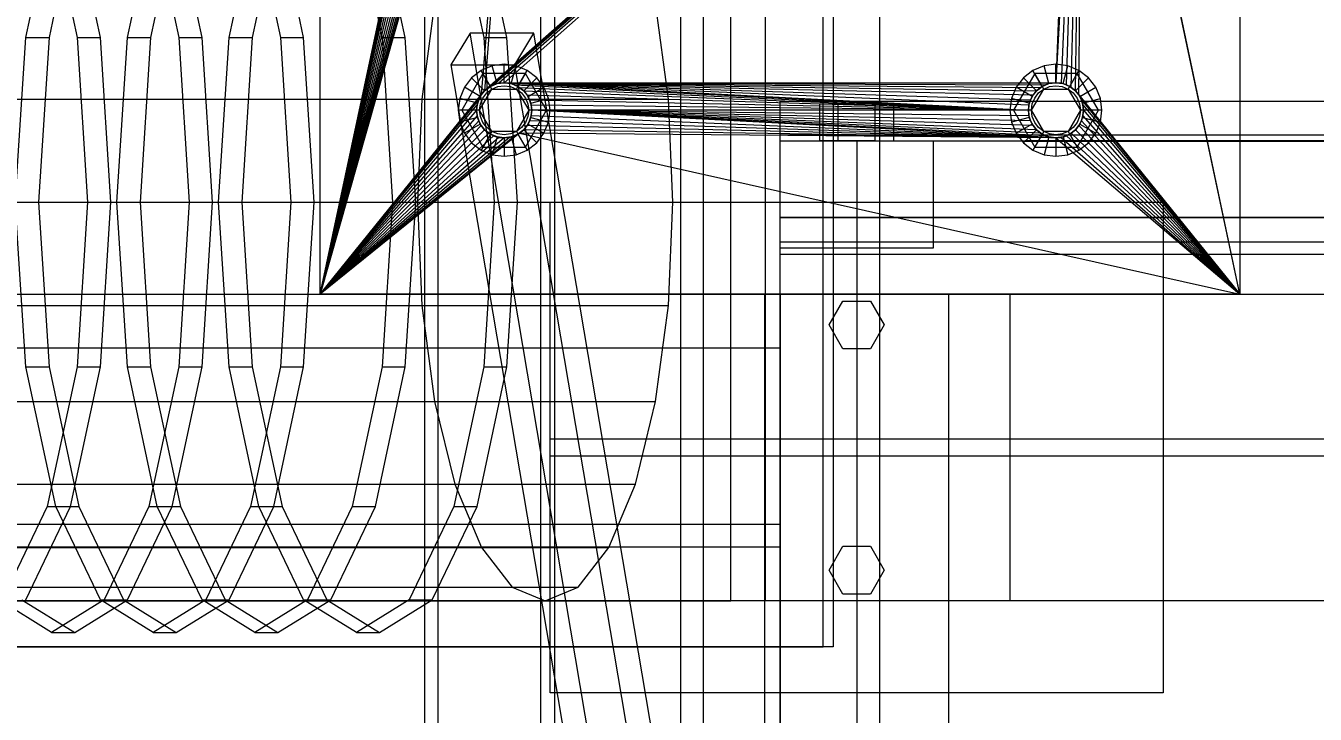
# Model space of a CAD drawing. Header units: millimetres. Extents: x -191664 to 191490, y -197311 to 10263.
# Drawn here: x 10323.5 to 10744.1, y -17537 to -17312.4 of the extents above; entities that cross this region are included whole.
import ezdxf

# ---------------------------------------------------------------- set-up
doc = ezdxf.new("R2010")
doc.units = ezdxf.units.MM
for name, color, linetype, lineweight in [('COTAS_O', 1, 'Continuous', 0), ('superior_C01', 7, 'Continuous', 0), ('superior_mezcladora', 7, 'Continuous', 0)]:
    doc.layers.add(name, color=color, linetype=linetype, lineweight=lineweight)
doc.dimstyles.new('PLANTA_100', dxfattribs={"dimtxt": 250, "dimasz": 150, "dimexe": 150, "dimexo": 80, "dimgap": 100, "dimtad": 1, "dimtih": 1, "dimtoh": 1, "dimdec": 1, "dimdsep": 46, "dimcen": 0.09, "dimclrd": 1, "dimclre": 1, "dimclrt": 1, "dimadec": 0, "dimazin": 0, "dimtfac": 1, "dimtdec": 4, "dimtofl": 0, "dimtmove": 0, "dimatfit": 3, "dimfxl": 1, "dimtolj": 1, "dimtzin": 0, "dimarcsym": 0})

# ---------------------------------------------------------------- blocks, each defined once
blk = doc.blocks.new('*D34')
at = {"layer": 'COTAS_O', "color": 1, "lineweight": -2, "transparency": 16777216}
for p, q in [((10649.53, -17350), (11519.53, -17350)), ((11369.53, -18500), (11369.53, -17500)), ((10649.53, -18650), (11519.53, -18650))]:
    blk.add_line(p, q, dxfattribs=at)
at = {"layer": 'COTAS_O', "color": 1, "transparency": 16777216}
for points in [[(11344.53, -17500), (11394.53, -17500), (11369.53, -17350)], [(11344.53, -18500), (11394.53, -18500), (11369.53, -18650)]]:
    blk.add_solid(points, dxfattribs=at)
at = {"layer": 'Defpoints', "color": 0, "transparency": 16777216}
for p in [(10569.53, -17350), (11369.53, -17350), (10569.53, -18650)]:
    blk.add_point(p, dxfattribs=at)

msp = doc.modelspace()

# ---------------------------------------------------------------- linework, layer by layer
at = {"layer": 'superior_C01', "color": 139, "true_color": 0x354b57}
for p, q in [((10583.61, -17515), (10583.61, -17225)), ((10586.81, -17225), (10586.81, -17515)), ((10453.54, -17240), (10453.54, -17585)), ((10458.02, -17585), (10458.02, -17240)), ((10491.44, -17585), (10491.44, -17240)), ((10495.92, -17240), (10495.92, -17585)), ((10553.46, -17500), (10553.46, -17240)), ((10564.66, -17240), (10564.66, -17500)), ((10468.38, -17314.86), (10462.16, -17325.14)), ((10489.23, -17314.86), (10468.38, -17314.86)), ((10510.65, -17564.86), (10468.38, -17314.86)), ((10483, -17325.14), (10489.23, -17314.86)), ((10531.49, -17564.86), (10489.23, -17314.86)), ((10462.16, -17325.14), (10483, -17325.14)), ((10462.16, -17325.14), (10504.42, -17575.14)), ((10525.26, -17575.14), (10483, -17325.14)), ((10060.83, -17500), (10553.46, -17500)), ((10564.66, -17500), (10072.04, -17500)), ((10564.66, -17500), (10553.46, -17500)), ((9863.62, -17515), (10583.61, -17515)), ((10586.81, -17515), (9866.82, -17515)), ((10586.81, -17515), (10583.61, -17515))]:
    msp.add_line(p, q, dxfattribs=at)
at = {"layer": 'superior_C01', "color": 147, "true_color": 0x1f7180}
for p, q in [((10323.46, -17316.27), (10333.21, -17270.72)), ((10330.47, -17270.72), (10340.21, -17316.27)), ((10340.79, -17270.72), (10331.04, -17316.27)), ((10347.79, -17316.27), (10338.04, -17270.72)), ((10356.62, -17316.27), (10366.37, -17270.72)), ((10363.62, -17270.72), (10373.37, -17316.27)), ((10373.94, -17270.72), (10364.2, -17316.27)), ((10380.95, -17316.27), (10371.2, -17270.72)), ((10389.78, -17316.27), (10399.52, -17270.72)), ((10396.78, -17270.72), (10406.52, -17316.27)), ((10407.1, -17270.72), (10397.36, -17316.27)), ((10414.1, -17316.27), (10404.36, -17270.72)), ((10429.94, -17270.72), (10439.68, -17316.27)), ((10447.26, -17316.27), (10437.52, -17270.72)), ((10463.1, -17270.72), (10472.84, -17316.27)), ((10480.42, -17316.27), (10470.67, -17270.72)), ((10456.84, -17305), (10452.68, -17336.35)), ((10533.09, -17336.35), (10528.93, -17305)), ((10320.04, -17370), (10323.46, -17316.27)), ((10323.46, -17316.27), (10331.04, -17316.27)), ((10331.04, -17316.27), (10327.62, -17370)), ((10340.21, -17316.27), (10343.63, -17370)), ((10340.21, -17316.27), (10347.79, -17316.27)), ((10351.21, -17370), (10347.79, -17316.27)), ((10353.2, -17370), (10356.62, -17316.27)), ((10356.62, -17316.27), (10364.2, -17316.27)), ((10364.2, -17316.27), (10360.78, -17370)), ((10373.37, -17316.27), (10376.79, -17370)), ((10373.37, -17316.27), (10380.95, -17316.27)), ((10384.37, -17370), (10380.95, -17316.27)), ((10386.36, -17370), (10389.78, -17316.27)), ((10389.78, -17316.27), (10397.36, -17316.27)), ((10397.36, -17316.27), (10393.94, -17370)), ((10406.52, -17316.27), (10409.95, -17370)), ((10406.52, -17316.27), (10414.1, -17316.27)), ((10417.53, -17370), (10414.1, -17316.27)), ((10439.68, -17316.27), (10443.1, -17370)), ((10439.68, -17316.27), (10447.26, -17316.27)), ((10450.68, -17370), (10447.26, -17316.27)), ((10472.84, -17316.27), (10476.26, -17370)), ((10472.84, -17316.27), (10480.42, -17316.27)), ((10483.84, -17370), (10480.42, -17316.27)), ((9997.95, -17336.35), (10452.68, -17336.35)), ((10078.36, -17336.35), (10533.09, -17336.35)), ((10452.68, -17336.35), (10451.26, -17370)), ((10534.51, -17370), (10533.09, -17336.35)), ((9996.53, -17370), (10451.26, -17370)), ((10079.78, -17370), (10534.51, -17370)), ((10323.46, -17423.73), (10320.04, -17370)), ((10320.04, -17370), (10327.62, -17370)), ((10327.62, -17370), (10331.04, -17423.73)), ((10343.63, -17370), (10340.21, -17423.73)), ((10343.63, -17370), (10351.21, -17370)), ((10347.79, -17423.73), (10351.21, -17370)), ((10356.62, -17423.73), (10353.2, -17370)), ((10353.2, -17370), (10360.78, -17370)), ((10360.78, -17370), (10364.2, -17423.73)), ((10376.79, -17370), (10373.37, -17423.73)), ((10376.79, -17370), (10384.37, -17370)), ((10380.95, -17423.73), (10384.37, -17370)), ((10389.78, -17423.73), (10386.36, -17370)), ((10386.36, -17370), (10393.94, -17370)), ((10393.94, -17370), (10397.36, -17423.73)), ((10409.95, -17370), (10406.52, -17423.73)), ((10409.95, -17370), (10417.53, -17370)), ((10414.1, -17423.73), (10417.53, -17370)), ((10443.1, -17370), (10439.68, -17423.73)), ((10443.1, -17370), (10450.68, -17370)), ((10447.26, -17423.73), (10450.68, -17370)), ((10451.26, -17370), (10452.68, -17403.65)), ((10476.26, -17370), (10472.84, -17423.73)), ((10476.26, -17370), (10483.84, -17370)), ((10480.42, -17423.73), (10483.84, -17370)), ((10533.09, -17403.65), (10534.51, -17370)), ((9997.95, -17403.65), (10452.68, -17403.65)), ((10078.36, -17403.65), (10533.09, -17403.65)), ((10452.68, -17403.65), (10456.84, -17435)), ((10528.93, -17435), (10533.09, -17403.65)), ((10333.21, -17469.28), (10323.46, -17423.73)), ((10323.46, -17423.73), (10331.04, -17423.73)), ((10340.21, -17423.73), (10330.47, -17469.28)), ((10331.04, -17423.73), (10340.79, -17469.28)), ((10338.04, -17469.28), (10347.79, -17423.73)), ((10340.21, -17423.73), (10347.79, -17423.73)), ((10366.37, -17469.28), (10356.62, -17423.73)), ((10356.62, -17423.73), (10364.2, -17423.73)), ((10373.37, -17423.73), (10363.62, -17469.28)), ((10364.2, -17423.73), (10373.94, -17469.28)), ((10371.2, -17469.28), (10380.95, -17423.73)), ((10373.37, -17423.73), (10380.95, -17423.73)), ((10399.52, -17469.28), (10389.78, -17423.73)), ((10389.78, -17423.73), (10397.36, -17423.73)), ((10406.52, -17423.73), (10396.78, -17469.28)), ((10397.36, -17423.73), (10407.1, -17469.28)), ((10404.36, -17469.28), (10414.1, -17423.73)), ((10406.52, -17423.73), (10414.1, -17423.73)), ((10439.68, -17423.73), (10429.94, -17469.28)), ((10437.52, -17469.28), (10447.26, -17423.73)), ((10439.68, -17423.73), (10447.26, -17423.73)), ((10472.84, -17423.73), (10463.1, -17469.28)), ((10470.67, -17469.28), (10480.42, -17423.73)), ((10472.84, -17423.73), (10480.42, -17423.73)), ((10002.11, -17435), (10456.84, -17435)), ((10074.2, -17435), (10528.93, -17435)), ((10456.84, -17435), (10463.46, -17461.92)), ((10522.32, -17461.92), (10528.93, -17435)), ((10008.72, -17461.92), (10463.46, -17461.92)), ((10067.59, -17461.92), (10522.32, -17461.92)), ((10463.46, -17461.92), (10472.08, -17482.58)), ((10513.7, -17482.58), (10522.32, -17461.92)), ((10330.47, -17469.28), (10315.88, -17499.71)), ((10323.46, -17499.71), (10338.04, -17469.28)), ((10330.47, -17469.28), (10338.04, -17469.28)), ((10347.79, -17499.71), (10333.21, -17469.28)), ((10333.21, -17469.28), (10340.79, -17469.28)), ((10340.79, -17469.28), (10355.37, -17499.71)), ((10363.62, -17469.28), (10349.04, -17499.71)), ((10356.62, -17499.71), (10371.2, -17469.28)), ((10363.62, -17469.28), (10371.2, -17469.28)), ((10380.95, -17499.71), (10366.37, -17469.28)), ((10366.37, -17469.28), (10373.94, -17469.28)), ((10373.94, -17469.28), (10388.53, -17499.71)), ((10396.78, -17469.28), (10382.2, -17499.71)), ((10389.78, -17499.71), (10404.36, -17469.28)), ((10396.78, -17469.28), (10404.36, -17469.28)), ((10414.11, -17499.71), (10399.52, -17469.28)), ((10399.52, -17469.28), (10407.1, -17469.28)), ((10407.1, -17469.28), (10421.69, -17499.71)), ((10429.94, -17469.28), (10415.35, -17499.71)), ((10422.93, -17499.71), (10437.52, -17469.28)), ((10429.94, -17469.28), (10437.52, -17469.28)), ((10463.1, -17469.28), (10448.51, -17499.71)), ((10456.09, -17499.71), (10470.67, -17469.28)), ((10463.1, -17469.28), (10470.67, -17469.28)), ((10017.34, -17482.58), (10472.08, -17482.58)), ((10058.97, -17482.58), (10513.7, -17482.58)), ((10472.08, -17482.58), (10482.11, -17495.57)), ((10503.66, -17495.57), (10513.7, -17482.58)), ((10027.38, -17495.57), (10482.11, -17495.57)), ((10048.93, -17495.57), (10503.66, -17495.57)), ((10482.11, -17495.57), (10492.89, -17500)), ((10492.89, -17500), (10503.66, -17495.57)), ((10038.16, -17500), (10492.89, -17500)), ((10331.84, -17510.4), (10314.63, -17499.71)), ((10322.21, -17499.71), (10339.42, -17510.4)), ((10349.04, -17499.71), (10331.84, -17510.4)), ((10339.42, -17510.4), (10356.62, -17499.71)), ((10364.99, -17510.4), (10347.79, -17499.71)), ((10347.79, -17499.71), (10355.37, -17499.71)), ((10349.04, -17499.71), (10356.62, -17499.71)), ((10355.37, -17499.71), (10372.57, -17510.4)), ((10382.2, -17499.71), (10364.99, -17510.4)), ((10372.57, -17510.4), (10389.78, -17499.71)), ((10398.15, -17510.4), (10380.95, -17499.71)), ((10380.95, -17499.71), (10388.53, -17499.71)), ((10382.2, -17499.71), (10389.78, -17499.71)), ((10388.53, -17499.71), (10405.73, -17510.4)), ((10415.35, -17499.71), (10398.15, -17510.4)), ((10405.73, -17510.4), (10422.93, -17499.71)), ((10431.31, -17510.4), (10414.11, -17499.71)), ((10414.11, -17499.71), (10421.69, -17499.71)), ((10415.35, -17499.71), (10422.93, -17499.71)), ((10421.69, -17499.71), (10438.89, -17510.4)), ((10448.51, -17499.71), (10431.31, -17510.4)), ((10438.89, -17510.4), (10456.09, -17499.71)), ((10448.51, -17499.71), (10456.09, -17499.71)), ((10331.84, -17510.4), (10339.42, -17510.4)), ((10364.99, -17510.4), (10372.57, -17510.4)), ((10398.15, -17510.4), (10405.73, -17510.4)), ((10431.31, -17510.4), (10438.89, -17510.4))]:
    msp.add_line(p, q, dxfattribs=at)
at = {"layer": 'superior_mezcladora', "color": 252, "true_color": 0x82929a}
for p, q in [((10419.53, -17400), (10419.53, -17100)), ((10719.53, -17100), (10719.53, -17400)), ((10719.53, -17400), (10668.36, -17158.24)), ((10419.53, -17400), (10470.53, -17160)), ((10470.7, -17161.76), (10419.53, -17400)), ((10668.53, -17160), (10659.53, -17331)), ((10668.36, -17161.76), (10659.53, -17331)), ((10668.53, -17160), (10661.28, -17331.17)), ((10662.97, -17331.69), (10668.53, -17160)), ((10664.53, -17332.52), (10668.53, -17160)), ((10665.89, -17333.64), (10668.53, -17160)), ((10667.01, -17335), (10668.53, -17160)), ((10719.53, -17400), (10668.53, -17160)), ((10471.21, -17163.44), (10419.53, -17400)), ((10472.05, -17165), (10419.53, -17400)), ((10473.16, -17166.36), (10419.53, -17400)), ((10485.89, -17166.36), (10419.53, -17400)), ((10485.89, -17166.36), (10472.05, -17335)), ((10485.89, -17166.36), (10473.16, -17333.64)), ((10665.89, -17166.36), (10473.16, -17333.64)), ((10665.89, -17166.36), (10474.53, -17332.52)), ((10665.89, -17166.36), (10476.08, -17331.69)), ((10665.89, -17166.36), (10477.77, -17331.17)), ((10665.89, -17166.36), (10479.53, -17331)), ((10667.84, -17163.44), (10659.53, -17331)), ((10667.01, -17165), (10659.53, -17331)), ((10665.89, -17166.36), (10659.53, -17331)), ((10474.53, -17167.48), (10419.53, -17400)), ((10484.53, -17167.48), (10419.53, -17400)), ((10476.08, -17168.31), (10419.53, -17400)), ((10482.97, -17168.31), (10419.53, -17400)), ((10477.77, -17168.83), (10419.53, -17400)), ((10481.28, -17168.83), (10419.53, -17400)), ((10479.53, -17169), (10419.53, -17400)), ((10664.53, -17167.48), (10473.16, -17333.64)), ((10662.97, -17168.31), (10473.16, -17333.64)), ((10661.28, -17168.83), (10473.16, -17333.64)), ((10659.53, -17169), (10473.16, -17333.64)), ((10419.53, -17400), (10472.05, -17335)), ((10472.05, -17335), (10471.21, -17336.56)), ((10473.16, -17333.64), (10472.05, -17335)), ((10474.53, -17332.52), (10473.16, -17333.64)), ((10476.08, -17331.69), (10474.53, -17332.52)), ((10477.77, -17331.17), (10476.08, -17331.69)), ((10479.53, -17331), (10477.77, -17331.17)), ((10481.28, -17331.17), (10479.53, -17331)), ((10479.53, -17331), (10650.53, -17340)), ((10479.53, -17331), (10650.7, -17338.24)), ((10479.53, -17331), (10651.21, -17336.56)), ((10479.53, -17331), (10652.05, -17335)), ((10479.53, -17331), (10653.16, -17333.64)), ((10479.53, -17331), (10654.53, -17332.52)), ((10479.53, -17331), (10656.08, -17331.69)), ((10479.53, -17331), (10657.77, -17331.17)), ((10479.53, -17331), (10659.53, -17331)), ((10482.97, -17331.69), (10481.28, -17331.17)), ((10481.28, -17331.17), (10650.53, -17340)), ((10484.53, -17332.52), (10482.97, -17331.69)), ((10482.97, -17331.69), (10650.53, -17340)), ((10485.89, -17333.64), (10484.53, -17332.52)), ((10484.53, -17332.52), (10650.53, -17340)), ((10487.01, -17335), (10485.89, -17333.64)), ((10485.89, -17333.64), (10650.53, -17340)), ((10487.84, -17336.56), (10487.01, -17335)), ((10487.01, -17335), (10650.53, -17340)), ((10652.05, -17335), (10651.21, -17336.56)), ((10653.16, -17333.64), (10652.05, -17335)), ((10654.53, -17332.52), (10653.16, -17333.64)), ((10656.08, -17331.69), (10654.53, -17332.52)), ((10657.77, -17331.17), (10656.08, -17331.69)), ((10659.53, -17331), (10657.77, -17331.17)), ((10661.28, -17331.17), (10659.53, -17331)), ((10662.97, -17331.69), (10661.28, -17331.17)), ((10664.53, -17332.52), (10662.97, -17331.69)), ((10665.89, -17333.64), (10664.53, -17332.52)), ((10667.01, -17335), (10665.89, -17333.64)), ((10667.84, -17336.56), (10667.01, -17335)), ((10667.01, -17335), (10719.53, -17400)), ((10419.53, -17400), (10471.21, -17336.56)), ((10419.53, -17400), (10470.7, -17338.24)), ((10470.7, -17338.24), (10470.53, -17340)), ((10471.21, -17336.56), (10470.7, -17338.24)), ((10488.36, -17338.24), (10487.84, -17336.56)), ((10487.84, -17336.56), (10650.53, -17340)), ((10488.53, -17340), (10488.36, -17338.24)), ((10488.36, -17338.24), (10650.53, -17340)), ((10650.7, -17338.24), (10650.53, -17340)), ((10651.21, -17336.56), (10650.7, -17338.24)), ((10668.36, -17338.24), (10667.84, -17336.56)), ((10667.84, -17336.56), (10719.53, -17400)), ((10668.53, -17340), (10668.36, -17338.24)), ((10668.36, -17338.24), (10719.53, -17400)), ((10470.53, -17340), (10419.53, -17400)), ((10470.7, -17341.76), (10419.53, -17400)), ((10471.21, -17343.44), (10419.53, -17400)), ((10470.53, -17340), (10470.7, -17341.76)), ((10470.7, -17341.76), (10471.21, -17343.44)), ((10471.21, -17343.44), (10472.05, -17345)), ((10487.01, -17345), (10487.84, -17343.44)), ((10487.84, -17343.44), (10488.36, -17341.76)), ((10659.53, -17349), (10487.84, -17343.44)), ((10488.36, -17341.76), (10488.53, -17340)), ((10659.53, -17349), (10488.36, -17341.76)), ((10650.53, -17340), (10488.53, -17340)), ((10650.7, -17341.76), (10488.53, -17340)), ((10651.21, -17343.44), (10488.53, -17340)), ((10652.05, -17345), (10488.53, -17340)), ((10653.16, -17346.36), (10488.53, -17340)), ((10654.53, -17347.48), (10488.53, -17340)), ((10656.08, -17348.31), (10488.53, -17340)), ((10657.77, -17348.83), (10488.53, -17340)), ((10659.53, -17349), (10488.53, -17340)), ((10650.53, -17340), (10650.7, -17341.76)), ((10650.7, -17341.76), (10651.21, -17343.44)), ((10651.21, -17343.44), (10652.05, -17345)), ((10667.01, -17345), (10667.84, -17343.44)), ((10667.84, -17343.44), (10668.36, -17341.76)), ((10667.84, -17343.44), (10719.53, -17400)), ((10668.36, -17341.76), (10668.53, -17340)), ((10668.36, -17341.76), (10719.53, -17400)), ((10668.53, -17340), (10719.53, -17400)), ((10472.05, -17345), (10419.53, -17400)), ((10473.16, -17346.36), (10419.53, -17400)), ((10474.53, -17347.48), (10419.53, -17400)), ((10484.53, -17347.48), (10419.53, -17400)), ((10472.05, -17345), (10473.16, -17346.36)), ((10473.16, -17346.36), (10474.53, -17347.48)), ((10474.53, -17347.48), (10476.08, -17348.31)), ((10482.97, -17348.31), (10484.53, -17347.48)), ((10484.53, -17347.48), (10485.89, -17346.36)), ((10484.53, -17347.48), (10719.53, -17400)), ((10659.53, -17349), (10484.53, -17347.48)), ((10485.89, -17346.36), (10487.01, -17345)), ((10659.53, -17349), (10485.89, -17346.36)), ((10659.53, -17349), (10487.01, -17345)), ((10652.05, -17345), (10653.16, -17346.36)), ((10653.16, -17346.36), (10654.53, -17347.48)), ((10654.53, -17347.48), (10656.08, -17348.31)), ((10662.97, -17348.31), (10664.53, -17347.48)), ((10664.53, -17347.48), (10665.89, -17346.36)), ((10664.53, -17347.48), (10719.53, -17400)), ((10665.89, -17346.36), (10667.01, -17345)), ((10665.89, -17346.36), (10719.53, -17400)), ((10667.01, -17345), (10719.53, -17400)), ((10476.08, -17348.31), (10419.53, -17400)), ((10482.97, -17348.31), (10419.53, -17400)), ((10477.77, -17348.83), (10419.53, -17400)), ((10481.28, -17348.83), (10419.53, -17400)), ((10479.53, -17349), (10419.53, -17400)), ((10476.08, -17348.31), (10477.77, -17348.83)), ((10477.77, -17348.83), (10479.53, -17349)), ((10479.53, -17349), (10481.28, -17348.83)), ((10481.28, -17348.83), (10482.97, -17348.31)), ((10656.08, -17348.31), (10657.77, -17348.83)), ((10657.77, -17348.83), (10659.53, -17349)), ((10659.53, -17349), (10661.28, -17348.83)), ((10659.53, -17349), (10719.53, -17400)), ((10661.28, -17348.83), (10662.97, -17348.31)), ((10661.28, -17348.83), (10719.53, -17400)), ((10662.97, -17348.31), (10719.53, -17400)), ((10719.53, -17400), (10419.53, -17400))]:
    msp.add_line(p, q, dxfattribs=at)
at = {"layer": 'superior_mezcladora', "color": 8, "true_color": 0x667b86}
for p, q in [((10537.03, -17250), (10537.03, -18750)), ((10544.53, -18750), (10544.53, -17250)), ((10602.03, -18750), (10602.03, -17250)), ((10494.53, -17500), (10494.53, -17400)), ((10494.53, -17400), (16814.53, -17400)), ((9119.53, -17417.5), (10569.53, -17417.5)), ((10569.53, -17417.5), (10569.53, -17482.5)), ((10494.53, -17452.8), (10494.53, -17447.2)), ((10494.53, -17447.2), (16814.53, -17447.2)), ((16814.53, -17452.8), (10494.53, -17452.8)), ((9119.53, -17475), (10569.53, -17475)), ((10569.53, -17475), (10569.53, -17482.5)), ((10569.53, -17482.5), (9119.53, -17482.5)), ((16814.53, -17500), (10494.53, -17500))]:
    msp.add_line(p, q, dxfattribs=at)
at = {"layer": 'superior_mezcladora', "color": 252, "true_color": 0x8ba19a}
for p, q in [((10475.65, -17325.51), (10472.03, -17327.01)), ((10479.53, -17325), (10475.65, -17325.51)), ((10477.2, -17331.31), (10475.65, -17325.51)), ((10483.41, -17325.51), (10479.53, -17325)), ((10479.53, -17331), (10479.53, -17325)), ((10481.86, -17331.31), (10483.41, -17325.51)), ((10487.03, -17327.01), (10483.41, -17325.51)), ((10655.65, -17325.51), (10652.03, -17327.01)), ((10659.53, -17325), (10655.65, -17325.51)), ((10657.2, -17331.31), (10655.65, -17325.51)), ((10663.41, -17325.51), (10659.53, -17325)), ((10659.53, -17331), (10659.53, -17325)), ((10661.86, -17331.31), (10663.41, -17325.51)), ((10667.03, -17327.01), (10663.41, -17325.51)), ((10472.6, -17328.01), (10465.68, -17340)), ((10468.92, -17329.39), (10466.54, -17332.5)), ((10472.03, -17327.01), (10468.92, -17329.39)), ((10473.16, -17333.64), (10468.92, -17329.39)), ((10475.03, -17332.21), (10472.03, -17327.01)), ((10486.45, -17328.01), (10472.6, -17328.01)), ((10475.53, -17333.07), (10472.6, -17328.01)), ((10483.53, -17333.07), (10486.45, -17328.01)), ((10484.03, -17332.21), (10487.03, -17327.01)), ((10485.89, -17333.64), (10490.14, -17329.39)), ((10493.38, -17340), (10486.45, -17328.01)), ((10490.14, -17329.39), (10487.03, -17327.01)), ((10492.52, -17332.5), (10490.14, -17329.39)), ((10652.6, -17328.01), (10645.68, -17340)), ((10648.92, -17329.39), (10646.54, -17332.5)), ((10652.03, -17327.01), (10648.92, -17329.39)), ((10653.16, -17333.64), (10648.92, -17329.39)), ((10655.03, -17332.21), (10652.03, -17327.01)), ((10666.45, -17328.01), (10652.6, -17328.01)), ((10655.53, -17333.07), (10652.6, -17328.01)), ((10663.53, -17333.07), (10666.45, -17328.01)), ((10664.03, -17332.21), (10667.03, -17327.01)), ((10665.89, -17333.64), (10670.14, -17329.39)), ((10673.38, -17340), (10666.45, -17328.01)), ((10670.14, -17329.39), (10667.03, -17327.01)), ((10672.52, -17332.5), (10670.14, -17329.39)), ((10466.54, -17332.5), (10465.04, -17336.12)), ((10471.73, -17335.5), (10466.54, -17332.5)), ((10471.53, -17340), (10475.53, -17333.07)), ((10471.73, -17335.5), (10473.16, -17333.64)), ((10473.16, -17333.64), (10475.03, -17332.21)), ((10475.03, -17332.21), (10477.2, -17331.31)), ((10475.53, -17333.07), (10483.53, -17333.07)), ((10477.2, -17331.31), (10479.53, -17331)), ((10479.53, -17331), (10481.86, -17331.31)), ((10481.86, -17331.31), (10484.03, -17332.21)), ((10483.53, -17333.07), (10487.53, -17340)), ((10484.03, -17332.21), (10485.89, -17333.64)), ((10485.89, -17333.64), (10487.32, -17335.5)), ((10487.32, -17335.5), (10492.52, -17332.5)), ((10494.02, -17336.12), (10492.52, -17332.5)), ((10646.54, -17332.5), (10645.04, -17336.12)), ((10651.73, -17335.5), (10646.54, -17332.5)), ((10651.53, -17340), (10655.53, -17333.07)), ((10651.73, -17335.5), (10653.16, -17333.64)), ((10653.16, -17333.64), (10655.03, -17332.21)), ((10655.03, -17332.21), (10657.2, -17331.31)), ((10655.53, -17333.07), (10663.53, -17333.07)), ((10657.2, -17331.31), (10659.53, -17331)), ((10659.53, -17331), (10661.86, -17331.31)), ((10661.86, -17331.31), (10664.03, -17332.21)), ((10663.53, -17333.07), (10667.53, -17340)), ((10664.03, -17332.21), (10665.89, -17333.64)), ((10665.89, -17333.64), (10667.32, -17335.5)), ((10667.32, -17335.5), (10672.52, -17332.5)), ((10674.02, -17336.12), (10672.52, -17332.5)), ((10465.04, -17336.12), (10464.53, -17340)), ((10470.84, -17337.67), (10465.04, -17336.12)), ((10470.53, -17340), (10470.84, -17337.67)), ((10470.84, -17337.67), (10471.73, -17335.5)), ((10487.32, -17335.5), (10488.22, -17337.67)), ((10488.22, -17337.67), (10494.02, -17336.12)), ((10488.22, -17337.67), (10488.53, -17340)), ((10494.53, -17340), (10494.02, -17336.12)), ((10645.04, -17336.12), (10644.53, -17340)), ((10650.84, -17337.67), (10645.04, -17336.12)), ((10650.53, -17340), (10650.84, -17337.67)), ((10650.84, -17337.67), (10651.73, -17335.5)), ((10667.32, -17335.5), (10668.22, -17337.67)), ((10668.22, -17337.67), (10674.02, -17336.12)), ((10668.22, -17337.67), (10668.53, -17340)), ((10674.53, -17340), (10674.02, -17336.12)), ((10470.53, -17340), (10464.53, -17340)), ((10464.53, -17340), (10465.04, -17343.88)), ((10470.84, -17342.33), (10465.04, -17343.88)), ((10471.53, -17340), (10465.68, -17340)), ((10465.68, -17340), (10472.6, -17351.99)), ((10470.84, -17342.33), (10470.53, -17340)), ((10471.73, -17344.5), (10470.84, -17342.33)), ((10475.53, -17346.93), (10471.53, -17340)), ((10487.53, -17340), (10483.53, -17346.93)), ((10486.45, -17351.99), (10493.38, -17340)), ((10488.22, -17342.33), (10487.32, -17344.5)), ((10493.38, -17340), (10487.53, -17340)), ((10488.53, -17340), (10488.22, -17342.33)), ((10488.22, -17342.33), (10494.02, -17343.88)), ((10494.53, -17340), (10488.53, -17340)), ((10494.02, -17343.88), (10494.53, -17340)), ((10650.53, -17340), (10644.53, -17340)), ((10644.53, -17340), (10645.04, -17343.88)), ((10650.84, -17342.33), (10645.04, -17343.88)), ((10651.53, -17340), (10645.68, -17340)), ((10645.68, -17340), (10652.6, -17351.99)), ((10650.84, -17342.33), (10650.53, -17340)), ((10651.73, -17344.5), (10650.84, -17342.33)), ((10655.53, -17346.93), (10651.53, -17340)), ((10667.53, -17340), (10663.53, -17346.93)), ((10666.45, -17351.99), (10673.38, -17340)), ((10668.22, -17342.33), (10667.32, -17344.5)), ((10673.38, -17340), (10667.53, -17340)), ((10668.53, -17340), (10668.22, -17342.33)), ((10668.22, -17342.33), (10674.02, -17343.88)), ((10674.53, -17340), (10668.53, -17340)), ((10674.02, -17343.88), (10674.53, -17340)), ((10465.04, -17343.88), (10466.54, -17347.5)), ((10471.73, -17344.5), (10466.54, -17347.5)), ((10466.54, -17347.5), (10468.92, -17350.61)), ((10473.16, -17346.36), (10468.92, -17350.61)), ((10473.16, -17346.36), (10471.73, -17344.5)), ((10475.53, -17346.93), (10472.6, -17351.99)), ((10475.03, -17347.79), (10473.16, -17346.36)), ((10483.53, -17346.93), (10475.53, -17346.93)), ((10483.53, -17346.93), (10486.45, -17351.99)), ((10485.89, -17346.36), (10484.03, -17347.79)), ((10487.32, -17344.5), (10485.89, -17346.36)), ((10485.89, -17346.36), (10490.14, -17350.61)), ((10487.32, -17344.5), (10492.52, -17347.5)), ((10490.14, -17350.61), (10492.52, -17347.5)), ((10492.52, -17347.5), (10494.02, -17343.88)), ((10645.04, -17343.88), (10646.54, -17347.5)), ((10651.73, -17344.5), (10646.54, -17347.5)), ((10646.54, -17347.5), (10648.92, -17350.61)), ((10653.16, -17346.36), (10648.92, -17350.61)), ((10653.16, -17346.36), (10651.73, -17344.5)), ((10655.53, -17346.93), (10652.6, -17351.99)), ((10655.03, -17347.79), (10653.16, -17346.36)), ((10663.53, -17346.93), (10655.53, -17346.93)), ((10663.53, -17346.93), (10666.45, -17351.99)), ((10665.89, -17346.36), (10664.03, -17347.79)), ((10667.32, -17344.5), (10665.89, -17346.36)), ((10665.89, -17346.36), (10670.14, -17350.61)), ((10667.32, -17344.5), (10672.52, -17347.5)), ((10670.14, -17350.61), (10672.52, -17347.5)), ((10672.52, -17347.5), (10674.02, -17343.88)), ((10468.92, -17350.61), (10472.03, -17352.99)), ((10475.03, -17347.79), (10472.03, -17352.99)), ((10477.2, -17348.69), (10475.03, -17347.79)), ((10477.2, -17348.69), (10475.65, -17354.49)), ((10479.53, -17349), (10477.2, -17348.69)), ((10481.86, -17348.69), (10479.53, -17349)), ((10479.53, -17349), (10479.53, -17355)), ((10484.03, -17347.79), (10481.86, -17348.69)), ((10481.86, -17348.69), (10483.41, -17354.49)), ((10484.03, -17347.79), (10487.03, -17352.99)), ((10487.03, -17352.99), (10490.14, -17350.61)), ((10648.92, -17350.61), (10652.03, -17352.99)), ((10655.03, -17347.79), (10652.03, -17352.99)), ((10657.2, -17348.69), (10655.03, -17347.79)), ((10657.2, -17348.69), (10655.65, -17354.49)), ((10659.53, -17349), (10657.2, -17348.69)), ((10661.86, -17348.69), (10659.53, -17349)), ((10659.53, -17349), (10659.53, -17355)), ((10664.03, -17347.79), (10661.86, -17348.69)), ((10661.86, -17348.69), (10663.41, -17354.49)), ((10664.03, -17347.79), (10667.03, -17352.99)), ((10667.03, -17352.99), (10670.14, -17350.61)), ((10472.03, -17352.99), (10475.65, -17354.49)), ((10472.6, -17351.99), (10486.45, -17351.99)), ((10475.65, -17354.49), (10479.53, -17355)), ((10479.53, -17355), (10483.41, -17354.49)), ((10483.41, -17354.49), (10487.03, -17352.99)), ((10652.03, -17352.99), (10655.65, -17354.49)), ((10652.6, -17351.99), (10666.45, -17351.99)), ((10655.65, -17354.49), (10659.53, -17355)), ((10659.53, -17355), (10663.41, -17354.49)), ((10663.41, -17354.49), (10667.03, -17352.99))]:
    msp.add_line(p, q, dxfattribs=at)
at = {"layer": 'superior_mezcladora', "color": 9, "true_color": 0xaeb9be}
for p, q in [((10472.6, -17336), (10473.87, -17334.34)), ((10473.87, -17334.34), (10475.53, -17333.07)), ((10475.53, -17333.07), (10477.46, -17332.27)), ((10477.46, -17332.27), (10479.53, -17332)), ((10479.53, -17332), (10481.6, -17332.27)), ((10481.6, -17332.27), (10483.53, -17333.07)), ((10483.53, -17333.07), (10485.19, -17334.34)), ((10485.19, -17334.34), (10486.46, -17336)), ((10652.6, -17336), (10653.87, -17334.34)), ((10653.87, -17334.34), (10655.53, -17333.07)), ((10655.53, -17333.07), (10657.46, -17332.27)), ((10657.46, -17332.27), (10659.53, -17332)), ((10659.53, -17332), (10661.6, -17332.27)), ((10661.6, -17332.27), (10663.53, -17333.07)), ((10663.53, -17333.07), (10665.19, -17334.34)), ((10665.19, -17334.34), (10666.46, -17336)), ((10471.53, -17340), (10471.8, -17337.93)), ((10471.8, -17337.93), (10472.6, -17336)), ((10486.46, -17336), (10487.26, -17337.93)), ((10487.26, -17337.93), (10487.53, -17340)), ((10651.53, -17340), (10651.8, -17337.93)), ((10651.8, -17337.93), (10652.6, -17336)), ((10666.46, -17336), (10667.26, -17337.93)), ((10667.26, -17337.93), (10667.53, -17340)), ((10471.8, -17342.07), (10471.53, -17340)), ((10472.6, -17344), (10471.8, -17342.07)), ((10487.26, -17342.07), (10486.46, -17344)), ((10487.53, -17340), (10487.26, -17342.07)), ((10651.8, -17342.07), (10651.53, -17340)), ((10652.6, -17344), (10651.8, -17342.07)), ((10667.26, -17342.07), (10666.46, -17344)), ((10667.53, -17340), (10667.26, -17342.07)), ((10473.87, -17345.66), (10472.6, -17344)), ((10475.53, -17346.93), (10473.87, -17345.66)), ((10477.46, -17347.73), (10475.53, -17346.93)), ((10479.53, -17348), (10477.46, -17347.73)), ((10481.6, -17347.73), (10479.53, -17348)), ((10483.53, -17346.93), (10481.6, -17347.73)), ((10485.19, -17345.66), (10483.53, -17346.93)), ((10486.46, -17344), (10485.19, -17345.66)), ((10653.87, -17345.66), (10652.6, -17344)), ((10655.53, -17346.93), (10653.87, -17345.66)), ((10657.46, -17347.73), (10655.53, -17346.93)), ((10659.53, -17348), (10657.46, -17347.73)), ((10661.6, -17347.73), (10659.53, -17348)), ((10663.53, -17346.93), (10661.6, -17347.73)), ((10665.19, -17345.66), (10663.53, -17346.93)), ((10666.46, -17344), (10665.19, -17345.66))]:
    msp.add_line(p, q, dxfattribs=at)
at = {"layer": 'superior_mezcladora', "color": 251, "true_color": 0x64686b}
for p, q in [((10569.53, -17387), (10569.53, -17337)), ((10569.53, -17337), (16769.53, -17337)), ((16769.53, -17387), (10569.53, -17387)), ((9119.53, -17400), (10569.53, -17400)), ((10544.53, -17500), (10544.53, -17400)), ((10544.53, -17400), (10644.53, -17400)), ((10564.53, -18600), (10564.53, -17400)), ((10564.53, -17400), (10624.53, -17400)), ((10569.53, -17400), (10569.53, -18600)), ((10624.53, -17400), (10624.53, -18600)), ((10644.53, -17400), (10644.53, -17500)), ((10644.53, -17500), (10544.53, -17500))]:
    msp.add_line(p, q, dxfattribs=at)
at = {"layer": 'superior_mezcladora', "color": 149, "true_color": 0x3c4245}
for p, q in [((10588.53, -17338), (10582.53, -17338)), ((10582.53, -17350), (10582.53, -17338)), ((10600.53, -17338), (10588.53, -17338)), ((10588.53, -17350), (10588.53, -17338)), ((10606.53, -17338), (10600.53, -17338)), ((10600.53, -17350), (10600.53, -17338)), ((10606.53, -17338), (10606.53, -17350)), ((10588.53, -17350), (10582.53, -17350)), ((10600.53, -17350), (10588.53, -17350)), ((10600.53, -17350), (10606.53, -17350))]:
    msp.add_line(p, q, dxfattribs=at)
at = {"layer": 'superior_mezcladora', "color": 9, "true_color": 0xc6c9c8}
for p, q in [((10569.53, -17383), (10569.53, -17348)), ((10569.53, -17348), (16769.53, -17348)), ((10569.53, -18650), (10569.53, -17350)), ((10569.53, -17350), (10594.53, -17350)), ((10569.53, -17385), (10569.53, -17350)), ((10569.53, -17350), (10619.53, -17350)), ((10594.53, -17350), (10594.53, -18650)), ((10619.53, -17350), (10619.53, -17385)), ((10494.53, -17530), (10494.53, -17370)), ((10494.53, -17370), (10694.53, -17370)), ((10694.53, -17370), (10694.53, -17530)), ((16769.53, -17383), (10569.53, -17383)), ((10619.53, -17385), (10569.53, -17385)), ((10694.53, -17530), (10494.53, -17530))]:
    msp.add_line(p, q, dxfattribs=at)
at = {"layer": 'superior_mezcladora', "color": 252, "true_color": 0x8b8c91}
for p, q in [((10569.53, -17375), (10569.53, -17350)), ((10569.53, -17350), (16769.53, -17350)), ((16769.53, -17375), (10569.53, -17375))]:
    msp.add_line(p, q, dxfattribs=at)
at = {"layer": 'superior_mezcladora', "color": 253, "true_color": 0xa5a6aa}
for p, q in [((10569.53, -18625), (10569.53, -17375)), ((10569.53, -17375), (10594.53, -17375)), ((10594.53, -17375), (10594.53, -18625)), ((10594.53, -17375), (16169.53, -17375))]:
    msp.add_line(p, q, dxfattribs=at)
at = {"layer": 'superior_mezcladora', "color": 43, "true_color": 0xe7bf45}
for p, q in [((10585.53, -17410), (10590.03, -17402.21)), ((10590.03, -17402.21), (10599.03, -17402.21)), ((10599.03, -17402.21), (10603.53, -17410)), ((10590.03, -17417.79), (10585.53, -17410)), ((10603.53, -17410), (10599.03, -17417.79)), ((10599.03, -17417.79), (10590.03, -17417.79)), ((10585.53, -17490), (10590.03, -17482.21)), ((10590.03, -17482.21), (10599.03, -17482.21)), ((10599.03, -17482.21), (10603.53, -17490)), ((10590.03, -17497.79), (10585.53, -17490)), ((10603.53, -17490), (10599.03, -17497.79)), ((10599.03, -17497.79), (10590.03, -17497.79))]:
    msp.add_line(p, q, dxfattribs=at)

# ---------------------------------------------------------------- dimensions: what is measured, and where the dimension line sits
at = {"layer": 'COTAS_O'}
dim = msp.add_aligned_dim(p1=(10569.53, -18650), p2=(10569.53, -17350), distance=-800, text='<> O', dimstyle='PLANTA_100', dxfattribs=at)
dim.commit()
dim.dimension.update_dxf_attribs({"geometry": '*D34', "text_midpoint": (11369.53, -18000)})

doc.saveas('drawing.dxf')
